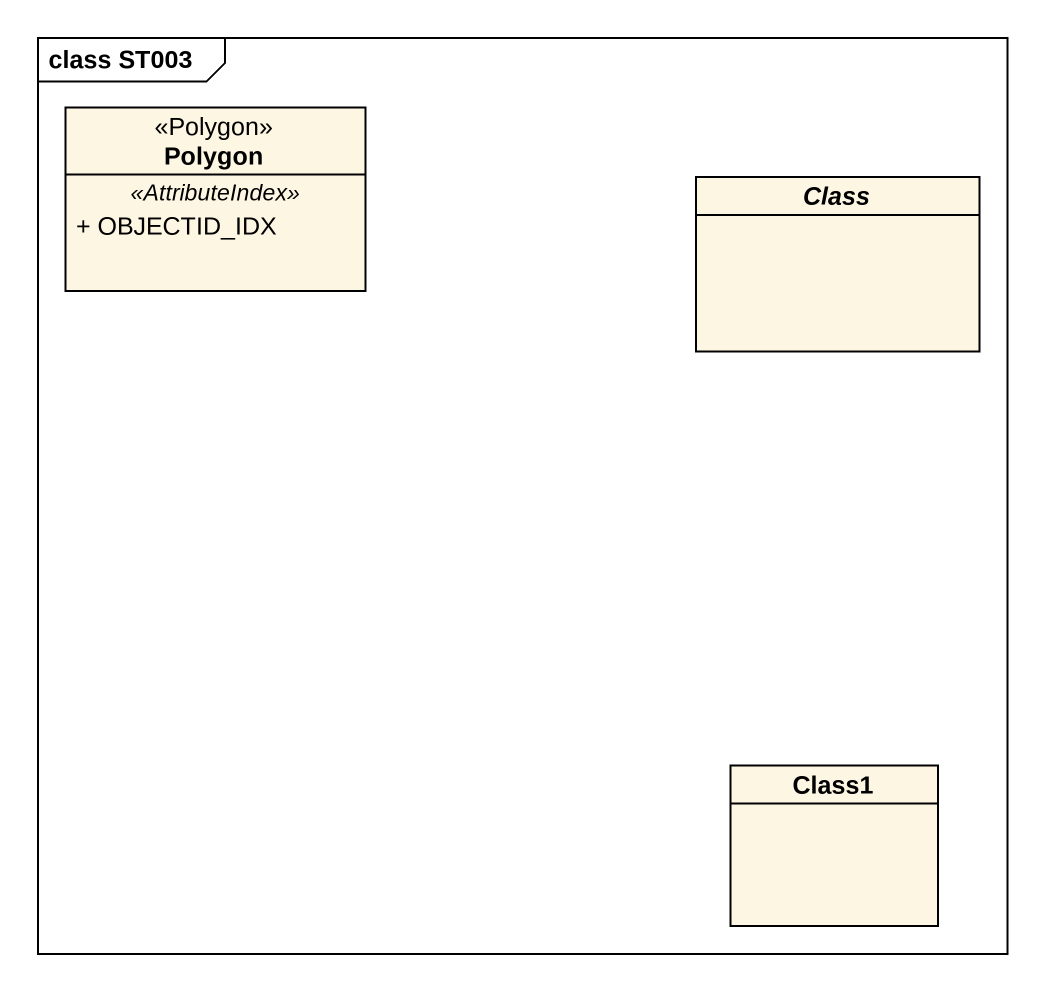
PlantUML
@startuml
mainframe class ST003
hide circle
hide empty members
skinparam classAttributeIconSize 0
class Polygon <<Polygon>> {
  .. <<AttributeIndex>> ..
  + OBJECTID_IDX
}
abstract class "Class" as Class_
class Class1
@enduml
